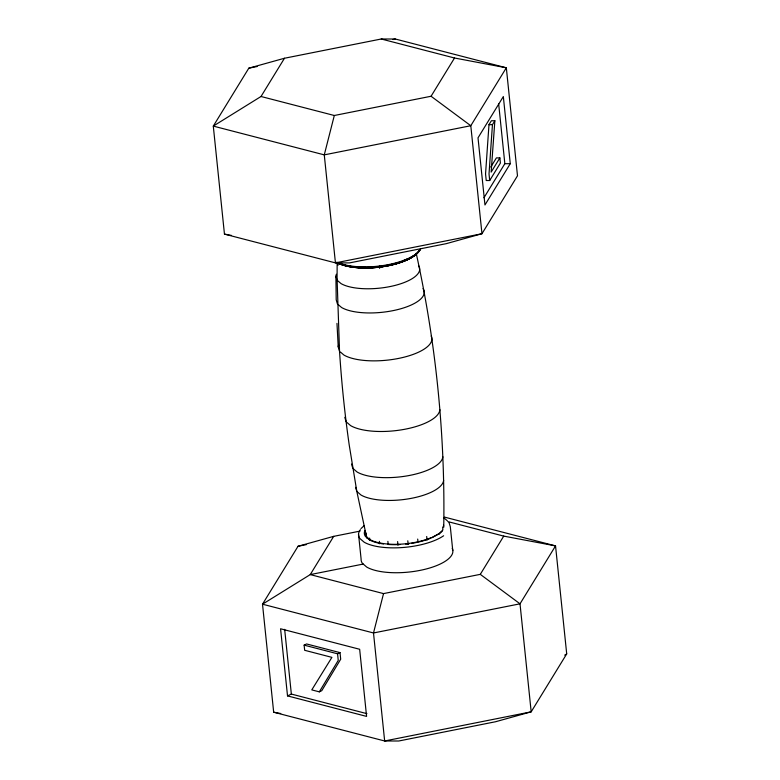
<?xml version="1.0" encoding="UTF-8"?>
<svg xmlns="http://www.w3.org/2000/svg" width="780" height="780" viewBox="0 0 780 780"><rect width="100%" height="100%" fill="white"/><g stroke="black" fill="none" stroke-linecap="round" stroke-linejoin="round"><path stroke-width="1.17" d="M337.077 280.186L337.155 262.343M443.752 526.198C445.204 434.587 435.981 342.8 416.208 253.325M499.873 157.892L491.147 172.107L494.861 120.734L491.4 120.744L488.982 124.673L485.55 173.93L486.232 180.511L489.703 180.511L500.399 163.059L499.873 157.892L496.402 157.901L490.796 167.037M494.861 120.734L492.453 124.663L489.021 173.93L489.703 180.511M454.526 58.003L431.067 96.252L334.308 115.498L324.275 154.869L335.439 262.88L349.547 262.899L446.296 243.653L481.962 233.727L517.491 175.802L506.327 67.792L395.343 39.02L381.235 39L284.485 58.246L248.82 68.172L213.291 126.097L224.455 234.107L335.439 262.88L481.962 233.727L470.798 125.726L506.327 67.792L454.526 58.003L381.235 39M359.98 531.121L333.703 536.347L298.038 546.273L262.509 604.198L273.673 712.208L384.657 740.981L531.18 711.828L520.016 603.817L555.545 545.893L503.743 536.104L480.285 574.353L383.536 593.6L373.503 632.97L384.657 740.981L398.765 741L495.514 721.754L531.18 711.828L566.709 653.903L555.545 545.893L444.561 517.12M319.322 691.85L338.247 660.387L337.565 653.806L304.132 645.138L304.668 650.296L331.909 657.365L311.785 689.89L319.322 691.85L321.779 690.67L340.694 659.207L340.012 652.626L306.589 643.958L304.132 645.138M431.067 96.252L470.798 125.726L324.275 154.869L213.291 126.097L261.017 96.496L284.485 58.246M483.961 197.749L504.845 163.693L498.654 103.769M510.266 163.693L484.955 204.964L478.013 137.836L503.334 96.564L510.266 163.693L504.845 163.693M333.703 536.347L310.245 574.597L262.509 604.198L373.503 632.97L520.016 603.817L480.285 574.353M360.984 528.587L364.162 525.652M442.806 530.098L438.487 534.134L431.925 537.722M438.877 534.242L442.202 531.17M438.575 534.008L438.994 533.647L432.334 537.293M564.671 655.161L566.709 653.903M337.565 653.806L340.012 652.626M287.518 695.896L366.59 716.401L359.658 649.272L280.576 628.777L287.518 695.896L291.349 694.063L366.931 713.661M248.82 68.172L257.156 66.514M392.954 39.497L395.343 39.02M298.038 546.273L306.384 544.606M363.236 564.057L310.245 574.597L383.536 593.6M488.982 124.673L492.453 124.663M224.455 234.107L231.514 235.443M273.673 712.208L280.741 713.534M261.017 96.496L334.308 115.498M447.905 521.625L503.743 536.104M337.73 280.751L341.026 283.589A42.1 15.366 -5.9 0 0 392.935 285.938A42.1 15.366 -5.9 0 0 418.529 265.61M338.189 304.58L341.581 307.505A44.226 16.136 -5.9 0 0 396.113 309.972A44.226 16.136 -5.9 0 0 423.004 288.619M340.421 352.024L343.951 355.066A47.063 17.17 -5.9 0 0 400.54 358.01A47.063 17.17 -5.9 0 0 431.213 336.014M347.041 422.536L350.6 425.607A47.775 17.433 -5.9 0 0 403.562 429.488A47.775 17.433 -5.9 0 0 439.871 409.636M443.927 517.871L447.379 520.835M353.623 469.014L357.094 472.007A45.883 16.741 -5.9 0 0 407.959 475.732A45.883 16.741 -5.9 0 0 442.835 456.671M357.572 492.063L360.965 494.998A44.226 16.136 -5.9 0 0 409.988 498.586A44.226 16.136 -5.9 0 0 443.615 480.207M366.736 537.771L356.84 491.507L349.226 445.068A1356.869 1237.987 -35 0 1 339.534 351.253L337.135 280.371L335.907 276.286A42.1 15.366 -5.9 0 1 336.394 274.228M366.697 537.781L365.8 532.769M449.026 522.493L450.313 526.763L452.878 551.645A46.117 16.829 -5.9 0 1 417.827 570.804A46.117 16.829 -5.9 0 1 366.717 567.06L362.388 563.326A46.117 16.829 -5.9 0 1 361.101 559.055L358.537 534.183M337.438 303.927L336.209 299.832L335.907 276.286M336.979 323.369L338.227 346.895L339.524 351.215M344.789 417.319L346.096 421.668M351.517 464.041L352.794 468.293M355.582 487.325L356.811 491.419M364.874 532.574L365.976 536.24L369.691 539.448A39.634 14.459 -5.9 0 0 431.545 537.459M443.488 524.872L443.742 527.3M442.63 526.978L442.884 529.405M426.689 536.504L427.069 540.14M417.7 539.068L417.953 541.486M379.382 265.941L379.626 268.369M407.784 540.803L408.154 544.43M397.605 541.573L397.985 545.21M387.875 541.349L388.128 543.777M379.363 541.349L379.616 543.767M369.661 538.083L369.915 540.501M337.896 262.762L338.149 265.18M365.108 530.478L365.479 534.105M284.661 629.343L291.349 694.063M452.205 548.389A46.117 16.829 -5.9 0 1 452.858 550.543M443.625 535.762A46.117 16.829 -5.9 0 1 364.143 542.178L359.824 538.453A46.117 16.829 -5.9 0 1 360.38 529.659M420.703 248.586A46.117 16.829 -5.9 0 1 385.096 265.21A46.117 16.829 -5.9 0 1 337.73 262.48A43.495 15.873 -5.9 0 0 340.09 263.747M418.987 250.439A44.158 16.117 -5.9 0 1 383 266.662A44.158 16.117 -5.9 0 1 337.496 262.733M420.04 249.688A45.318 16.536 -5.9 0 1 383.116 266.331A45.318 16.536 -5.9 0 1 336.424 262.304M419.552 250.117A44.782 16.341 -5.9 0 1 383.068 266.565A44.782 16.341 -5.9 0 1 336.931 262.577M414.843 254.914A43.495 15.873 -5.9 0 1 341.026 264.147M420.41 249.171A45.757 16.692 -5.9 0 1 385.076 265.668A45.757 16.692 -5.9 0 1 338.091 262.957M412.483 256.288A42.793 15.61 -5.9 0 1 409.334 258.268M408.164 258.901A42.793 15.61 -5.9 0 1 401.027 261.982M399.896 262.373A42.793 15.61 -5.9 0 1 379.109 266.945M375.775 267.286A42.793 15.61 -5.9 0 1 368.004 267.715M365.596 267.745A42.793 15.61 -5.9 0 1 357.435 267.394M353.759 266.994A42.793 15.61 -5.9 0 1 344.662 265.093M406.721 259.174A42.091 15.356 -5.9 0 1 403.796 260.5M395.323 263.435A42.091 15.356 -5.9 0 1 392.008 264.313M371.738 267.257A42.091 15.356 -5.9 0 1 368.121 267.394M365.752 267.413A42.091 15.356 -5.9 0 1 359.941 267.238M338.227 346.895A47.063 17.17 -5.9 0 1 338.598 345.062M430.979 538.122A40.189 14.664 -5.9 0 1 411.499 543.377M409.198 543.709A40.189 14.664 -5.9 0 1 405.697 544.128M399.916 544.557A40.189 14.664 -5.9 0 1 388.157 544.44M383.516 543.962A40.189 14.664 -5.9 0 1 369.223 539.731L365.45 536.474A40.189 14.664 -5.9 0 1 364.796 530.8"/></g></svg>
